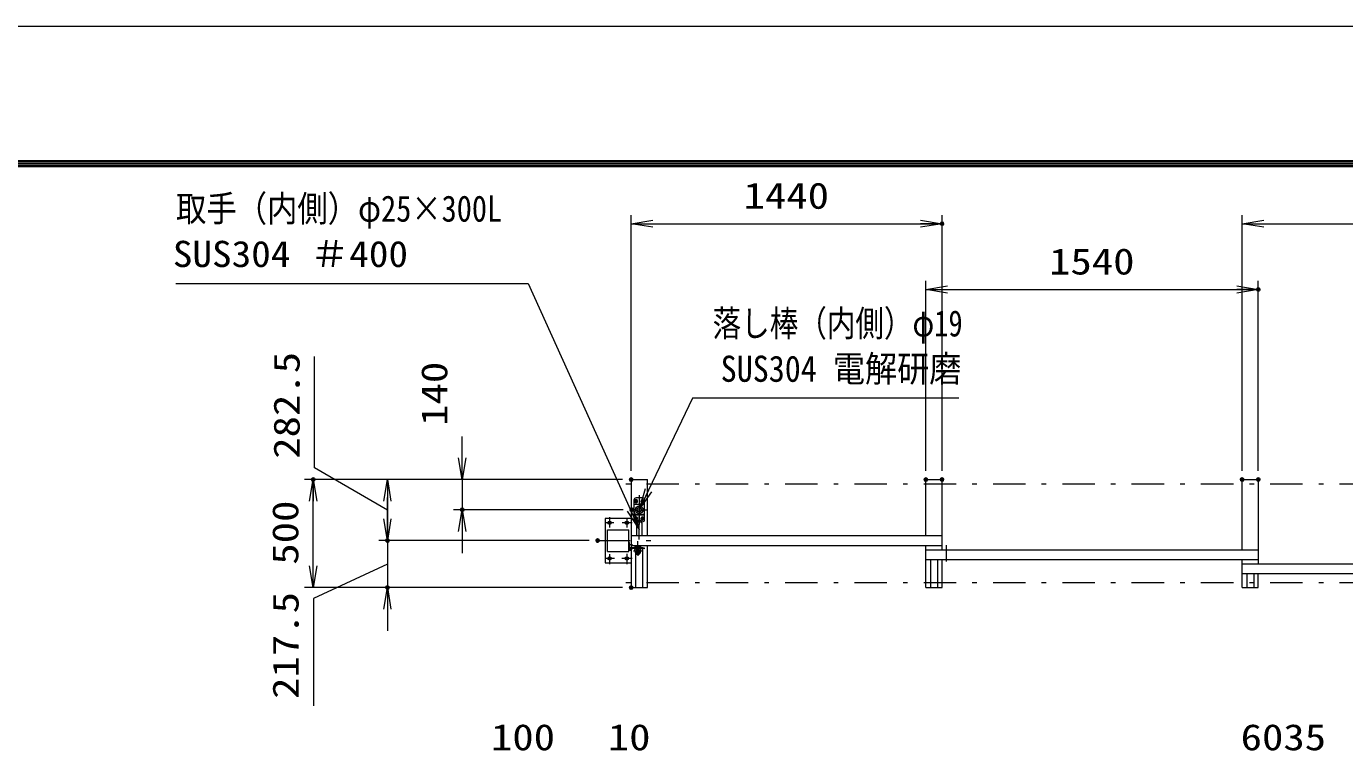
# Model space of a CAD drawing. Units: millimetres at full size. Extents: x -11880 to 11880, y -8400 to 8400.
# Drawn here: x -5538 to 568, y 5034 to 8400 of the extents above; entities that cross this region are included whole.
import ezdxf
from ezdxf.enums import TextEntityAlignment as Align

# ---------------------------------------------------------------- set-up
doc = ezdxf.new("R2010")
doc.units = ezdxf.units.MM
doc.header["$LTSCALE"] = 30
doc.header["$PDMODE"] = 32
doc.header["$PDSIZE"] = 15
for name, pattern in [('USER1', [10.7, 5, -2.5, 0.7, -2.5]), ('USER2', [2.7, 2, -0.7]), ('USER3', [9, 6, -0.75, 1.5, -0.75]), ('USER5', [160, 100, -20, 20, -20])]:
    doc.linetypes.add(name, pattern=pattern)
for name, color, linetype, lineweight in [('0-0_D-TTL', 7, 'Continuous', 18), ('0-1_外形線', 7, 'Continuous', 18), ('0-2_01', 4, 'Continuous', 18), ('0-3_軸線', 6, 'USER1', 18), ('0-4_隠れ線', 4, 'USER2', 18), ('0-8_寸法線', 3, 'Continuous', 18), ('0-9_0', 7, 'Continuous', 18)]:
    doc.layers.add(name, color=color, linetype=linetype, lineweight=lineweight)
doc.layers.add('0-A_DEFPOINTS', color=7, linetype='Continuous')
doc.styles.add('ＭＳ ゴシック', font='')
doc.styles.get('ＭＳ ゴシック').set_extended_font_data('MS Gothic')

# ---------------------------------------------------------------- blocks, each defined once
blk = doc.blocks.new('_OPEN')
at = {"layer": '0-9_0'}
blk.add_line((0, 0), (-30, 0), dxfattribs=at)
blk.add_lwpolyline([(-30, 5), (0, 0), (-30, -5)], dxfattribs=at)
blk = doc.blocks.new('A$C4093506B')
at = {"layer": '0-1_外形線'}
for p, q in [((-373.3, 0), (376.7, 0)), ((-373.3, -1755), (-373.3, 0)), ((376.7, -1755), (376.7, 0))]:
    blk.add_line(p, q, dxfattribs=at)
blk.add_arc((1.7, -1755), 375, 180, 0, dxfattribs=at)
at = {"layer": '0-3_軸線', "linetype": 'USER3'}
blk.add_line((1.7, 532.5), (1.7, -2662.5), dxfattribs=at)
blk = doc.blocks.new('PROFSP00FOS256')
at = {"layer": '0-1_外形線'}
blk.add_lwpolyline([(0, -225.2), (195, -112.6), (195, 112.6), (0, 225.2), (-195, 112.6), (-195, -112.6)], close=True, dxfattribs=at)
for start, end in [(0, 180), (180, 0)]:
    blk.add_arc((0, 0), 195, start, end, dxfattribs=at)
at = {"layer": '0-3_軸線'}
for p, q in [((-243.2, 0), (243.2, 0)), ((0, 243.2), (0, -243.2))]:
    blk.add_line(p, q, dxfattribs=at)
blk = doc.blocks.new('tedrtdyfdufu')
at = {"layer": '0-1_外形線'}
for p, q in [((-750, 1350), (-750, -1350)), ((750, 750), (-750, 750)), ((450, 1650), (-450, 1650)), ((750, -1350), (750, 1350)), ((750, -750), (-750, -750)), ((-450, -1650), (450, -1650))]:
    blk.add_line(p, q, dxfattribs=at)
blk.add_circle((0, 0), 525, dxfattribs=at)
for centre, start, end in [((-450, 1350), 90, 180), ((450, 1350), 0, 90), ((-450, -1350), 180, 270), ((450, -1350), 270, 0)]:
    blk.add_arc(centre, 300, start, end, dxfattribs=at)
at = {"layer": '0-3_軸線', "linetype": 'Continuous'}
for p, q in [((0, 2034.1), (0, -2034.1)), ((-1041.3, 0), (1041.3, 0)), ((-693.4, 1200), (-180.8, 1200)), ((171.6, 1200), (684.3, 1200)), ((-450, -929.1), (-450, -1505.8)), ((171.6, -1200), (684.3, -1200))]:
    blk.add_line(p, q, dxfattribs=at)
at = {"layer": '0-4_隠れ線'}
blk.add_line((750, -630), (-750, -630), dxfattribs=at)
blk.add_circle((0, 0), 315, dxfattribs=at)
at = {"layer": '0-9_0'}
for p in [(-450, 1200), (450, 1200), (-450, -1200), (450, -1200)]:
    blk.add_blockref('PROFSP00FOS256', p, dxfattribs=at)
blk = doc.blocks.new('S173')
at = {"layer": '0-8_寸法線'}
for points in [[(15504651.3, -25648754.4), (15553589.7, -25648754.4), (15567786.9, -25680168.2), (15569022.4, -25682902)], [(15567331.3, -25680374.1), (15569022.4, -25682902), (15568242.5, -25679962.3)]]:
    blk.add_lwpolyline(points, dxfattribs=at)
at = {"layer": '0-8_寸法線', "color": 254, "style": 'ＭＳ ゴシック'}
for s, width, p in [('取手（内側）φ25×300L', 0.85, (15504651.3, -25641263.8)), ('SUS304 ＃400', 1.1, (15504219.3, -25647563.8))]:
    blk.add_text(s, height=3637, dxfattribs=dict(at, width=width)).set_placement(p, align=Align.BOTTOM_LEFT)
blk = doc.blocks.new('S174')
at = {"layer": '0-8_寸法線'}
for points in [[(15613430.2, -25664695.4), (15576443.8, -25664695.4), (15570318.8, -25677477.5), (15569022.4, -25680182.9)], [(15569867.9, -25677261.4), (15569022.4, -25680182.9), (15570769.7, -25677693.5)]]:
    blk.add_lwpolyline(points, dxfattribs=at)
at = {"layer": '0-8_寸法線', "color": 254, "style": 'ＭＳ ゴシック'}
for s, width, p in [('落し棒（内側）φ19', 0.8, (15579215.8, -25657204.9)), ('SUS304 電解研磨', 0.9, (15580339, -25663504.9))]:
    blk.add_text(s, height=3637, dxfattribs=dict(at, width=width)).set_placement(p, align=Align.BOTTOM_LEFT)

msp = doc.modelspace()

# ---------------------------------------------------------------- linework, layer by layer
at = {"layer": '0-0_D-TTL'}
for points in [[(-11880.5, -8400.08), (11879.5, -8400.08), (11879.5, 8399.92), (-11880.5, 8399.92)], [(-11116.79, 7779.35), (11115.78, 7779.35), (11115.78, -7777.79), (-11116.79, -7777.79)], [(-11109.72, 7772.28), (11108.71, 7772.28), (11108.71, -7770.72), (-11109.72, -7770.72)], [(-11102.65, 7765.21), (11101.64, 7765.21), (11101.64, -7763.65), (-11102.65, -7763.65)], [(-11095.58, 7758.13), (11094.57, 7758.13), (11094.57, -7756.58), (-11095.58, -7756.58)], [(-11088.5, 7751.06), (11087.5, 7751.06), (11087.5, -7749.51), (-11088.5, -7749.51)]]:
    msp.add_lwpolyline(points, close=True, dxfattribs=at)
at = {"layer": '0-1_外形線'}
for p, q in [((-2736.54, 6302.32), (-2736.54, 5802.32)), ((-2736.54, 6302.32), (-2661.54, 6302.32)), ((-2661.54, 6042.32), (-2661.54, 6302.32)), ((-1371.54, 6042.32), (-1371.54, 6302.32)), ((-1371.54, 6302.32), (-1296.54, 6302.32)), ((-1296.54, 5977.32), (-1296.54, 6302.32)), ((93.46, 5977.32), (93.46, 6302.32)), ((93.46, 6302.32), (168.46, 6302.32)), ((168.46, 6302.32), (168.46, 5912.32)), ((-2746.54, 5969.82), (-2746.54, 6069.82)), ((-2743.54, 6010.82), (-2746.54, 6010.82)), ((-2743.54, 5986.02), (-2743.54, 6010.82)), ((-2743.54, 5997.22), (-2743.54, 6006.42)), ((-2682.14, 5986.82), (-2740.54, 5986.82)), ((-1296.54, 6042.32), (-2736.54, 6042.32)), ((-2736.54, 5997.32), (-1296.54, 5997.32)), ((-2720.54, 5993.32), (-2720.54, 5997.32)), ((-2690.54, 5993.32), (-2720.54, 5993.32)), ((-2718.04, 5988.32), (-2718.04, 5993.32)), ((-2693.04, 5988.32), (-2718.04, 5988.32)), ((-2711.54, 5986.82), (-2711.54, 5988.32)), ((-2699.54, 5986.82), (-2699.54, 5988.32)), ((-2693.04, 5993.32), (-2693.04, 5988.32)), ((-2690.54, 5993.32), (-2690.54, 5997.32)), ((-2674.03, 5984.65), (-2682.14, 5986.82)), ((-2674.81, 5981.75), (-2674.03, 5984.65)), ((-2661.54, 5802.32), (-2661.54, 5997.32)), ((-1371.54, 5802.32), (-1371.54, 5997.32)), ((-2682.54, 5983.82), (-2740.54, 5983.82)), ((-2719.54, 5970.32), (-2719.54, 5979.32)), ((-2717.54, 5981.32), (-2711.54, 5981.32)), ((-2715.04, 5802.32), (-2715.04, 5960.04)), ((-2711.54, 5981.32), (-2711.54, 5983.82)), ((-2699.54, 5981.32), (-2711.54, 5981.32)), ((-2699.54, 5977.03), (-2711.54, 5977.03)), ((-2699.54, 5981.32), (-2699.54, 5983.82)), ((-2693.54, 5981.32), (-2699.54, 5981.32)), ((-2691.54, 5970.32), (-2691.54, 5979.32)), ((-2683.04, 5802.32), (-2683.04, 5983.82)), ((-2674.81, 5981.75), (-2682.54, 5983.82)), ((-1371.54, 5977.32), (168.46, 5977.32)), ((-1371.54, 5932.32), (168.46, 5932.32)), ((-1350.04, 5932.32), (-1350.04, 5802.32)), ((-1318.04, 5932.32), (-1318.04, 5802.32)), ((-1296.54, 5802.32), (-1296.54, 5932.32)), ((93.46, 5802.32), (93.46, 5932.32)), ((93.46, 5912.32), (1633.46, 5912.32)), ((93.46, 5867.32), (1633.46, 5867.32)), ((114.96, 5867.32), (114.96, 5802.32)), ((146.96, 5867.32), (146.96, 5802.32)), ((168.46, 5802.32), (168.46, 5867.32)), ((-2736.54, 5802.32), (-2661.54, 5802.32)), ((-1371.54, 5802.32), (-1296.54, 5802.32)), ((93.46, 5802.32), (168.46, 5802.32))]:
    msp.add_line(p, q, dxfattribs=at)
msp.add_circle((-2740.54, 5980.82), 3, dxfattribs=at)
for centre, radius, start, end in [((-2740.54, 5980.82), 6, 89.99999, 30), ((-2717.54, 5979.32), 2, 90, 180), ((-2705.54, 5970.32), 14, 180, 0), ((-2705.54, 5970.32), 9, 131.8103, 48.1897), ((-2693.54, 5979.32), 2, 0, 90)]:
    msp.add_arc(centre, radius, start, end, dxfattribs=at)
at = {"layer": '0-2_01', "linetype": 'USER5'}
for p, q in [((-2836.54, 6128.26), (-2836.54, 6080.58)), ((-2756.54, 6125.88), (-2756.54, 6080.58)), ((-2816.14, 6102.32), (-2859.05, 6102.32)), ((-2731.54, 6102.32), (-2778, 6102.32)), ((-2813.76, 5937.32), (-2856.66, 5937.32)), ((-2836.54, 5956.63), (-2836.54, 5911.34)), ((-2731.54, 5937.32), (-2780.38, 5937.32)), ((-2756.54, 5959.01), (-2756.54, 5911.34))]:
    msp.add_line(p, q, dxfattribs=at)
at = {"layer": '0-2_01', "color": 7}
for p, q in [((-2846.54, 5969.82), (-2846.54, 6069.82)), ((-2846.54, 6069.82), (-2746.54, 6069.82)), ((-2846.54, 5969.82), (-2746.54, 5969.82))]:
    msp.add_line(p, q, dxfattribs=at)
msp.add_lwpolyline([(-2736.54, 6122.32), (-2856.54, 6122.32), (-2856.54, 5917.32), (-2736.54, 5917.32)], dxfattribs=at)
for centre in [(-2836.54, 6102.32), (-2756.54, 6102.32), (-2836.54, 5937.32), (-2756.54, 5937.32)]:
    msp.add_circle(centre, 8, dxfattribs=at)
at = {"layer": '0-3_軸線'}
for p, q in [((5509.72, 6280.82), (-2820.41, 6280.82)), ((-2891.74, 6019.82), (-2632.23, 6019.82)), ((-1275.54, 5923.73), (-1275.54, 5999.34)), ((5509.72, 5823.82), (-2796.33, 5823.82))]:
    msp.add_line(p, q, dxfattribs=at)
at = {"layer": '0-3_軸線', "linetype": 'Continuous'}
for p, q in [((-2699.04, 6229.31), (-2699.04, 6093.7)), ((-2730.54, 6000.82), (-2750.54, 6000.82)), ((-2740.54, 5971.87), (-2740.54, 5988.47)), ((-2705.54, 5985.32), (-2705.54, 6017.39)), ((-2705.54, 5969.32), (-2705.54, 5984.32)), ((-2750.84, 5980.82), (-2732.24, 5980.82)), ((-2685.54, 5970.32), (-2725.54, 5970.32)), ((-2705.54, 5969.32), (-2705.54, 5948.94))]:
    msp.add_line(p, q, dxfattribs=at)
at = {"layer": '0-8_寸法線'}
for p, q in [((-2736.54, 6342.32), (-2736.54, 7526.69)), ((-1296.54, 6342.32), (-1296.54, 7526.69)), ((93.46, 6342.32), (93.46, 7526.69)), ((-2736.54, 7486.69), (-1296.54, 7486.69)), ((93.46, 7486.69), (1633.46, 7486.69)), ((-1371.54, 6342.32), (-1371.54, 7222.32)), ((168.46, 6342.32), (168.46, 7222.32)), ((-1371.54, 7182.32), (168.46, 7182.32)), ((-3519.02, 6402.32), (-3519.02, 6502.32)), ((-2776.54, 6302.32), (-4249.11, 6302.32)), ((-4209.11, 5802.32), (-4209.11, 6302.32)), ((-2776.54, 6302.32), (-3905.63, 6302.32)), ((-3865.63, 6302.32), (-3865.63, 6019.82)), ((-2776.54, 6302.32), (-3559.02, 6302.32)), ((-3519.02, 6302.32), (-3519.02, 6162.32)), ((-3865.63, 6119.82), (-3865.63, 6219.82)), ((-2773.9, 6162.32), (-3559.02, 6162.32)), ((-3519.02, 6062.32), (-3519.02, 5962.32)), ((-2931.74, 6019.82), (-3905.63, 6019.82)), ((-2931.74, 6019.82), (-3905.63, 6019.82)), ((-3865.63, 6019.82), (-3865.63, 5802.32)), ((-3865.63, 5919.82), (-3865.63, 5819.82)), ((-2776.54, 5802.32), (-4249.11, 5802.32)), ((-2776.54, 5802.32), (-3905.63, 5802.32)), ((-3865.63, 5702.32), (-3865.63, 5602.32))]:
    msp.add_line(p, q, dxfattribs=at)
for points in [[(-3865.63, 6161.07), (-4203.03, 6356.87), (-4203.03, 6872.07)], [(-3865.63, 5911.07), (-4207.75, 5751.15), (-4207.75, 5255.15)]]:
    msp.add_lwpolyline(points, dxfattribs=at)
at = {"layer": '0-A_DEFPOINTS'}
for p in [(-1296.54, 7486.69), (168.46, 7182.32), (-4209.11, 6302.32), (-2736.54, 6302.32), (-2736.54, 6302.32), (-1371.54, 6302.32), (-1296.54, 6302.32), (93.46, 6302.32), (168.46, 6302.32), (-3519.02, 6162.32), (-2733.9, 6162.32), (-3865.63, 6019.82), (-2891.74, 6019.82), (-3865.63, 5802.32), (-2736.54, 5802.32)]:
    msp.add_point(p, dxfattribs=at)

# ---------------------------------------------------------------- block references
at = {"layer": '0-1_外形線', "xscale": 0.03333333, "yscale": 0.03333333}
msp.add_blockref('tedrtdyfdufu', (-2699.04, 6162.32), dxfattribs=at)
at = {"layer": '0-1_外形線', "xscale": 0.03333333, "yscale": 0.03333333, "rotation": 180}
msp.add_blockref('A$C4093506B', (-2698.98, 6042.32), dxfattribs=at)
at = {"layer": '0-8_寸法線'}
for name, p, xscale, yscale in [('S173', (-521666.45, 862168.42), 0.03333333, 0.03333333), ('_OPEN', (-1296.54, 7486.69), 3.333333, 3.333333), ('_OPEN', (168.46, 7182.32), 3.333333, 3.333333), ('S174', (-521666.45, 862168.42), 0.03333333, 0.03333333)]:
    msp.add_blockref(name, p, dxfattribs=dict(at, xscale=xscale, yscale=yscale))
at = {"layer": '0-8_寸法線', "xscale": 3.333333, "yscale": 3.333333}
for p, rotation in [((-2736.54, 7486.69), 180), ((93.46, 7486.69), 180), ((-1371.54, 7182.32), 180), ((-3519.02, 6302.32), 270), ((-4209.11, 6302.32), 90), ((-3865.63, 6302.32), 90), ((-3865.63, 6019.82), 270), ((-3865.63, 6019.82), 270), ((-3519.02, 6162.32), 90), ((-4209.11, 5802.32), 270), ((-3865.63, 5802.32), 90)]:
    msp.add_blockref('_OPEN', p, dxfattribs=dict(at, rotation=rotation))

# ---------------------------------------------------------------- texts
at = {"layer": '0-8_寸法線', "color": 254, "style": 'ＭＳ ゴシック', "width": 1.2}
for s, p in [('1440', (-2215.74, 7519.37)), ('1540', (-800.74, 7215.01)), ('100', (-3385.88, 5012.9)), ('10', (-2844.74, 5012.9)), ('6035', (86.56, 5012.9))]:
    msp.add_text(s, height=121.2, dxfattribs=at).set_placement(p, align=Align.BOTTOM_LEFT)
for s, p in [('282.5', (-4235.72, 6398.47)), ('140', (-3551.71, 6550.8)), ('500', (-4241.8, 5908.32)), ('217.5', (-4240.44, 5287.15))]:
    msp.add_text(s, height=121.2, rotation=90, dxfattribs=at).set_placement(p, align=Align.BOTTOM_LEFT)

doc.saveas('drawing.dxf')
